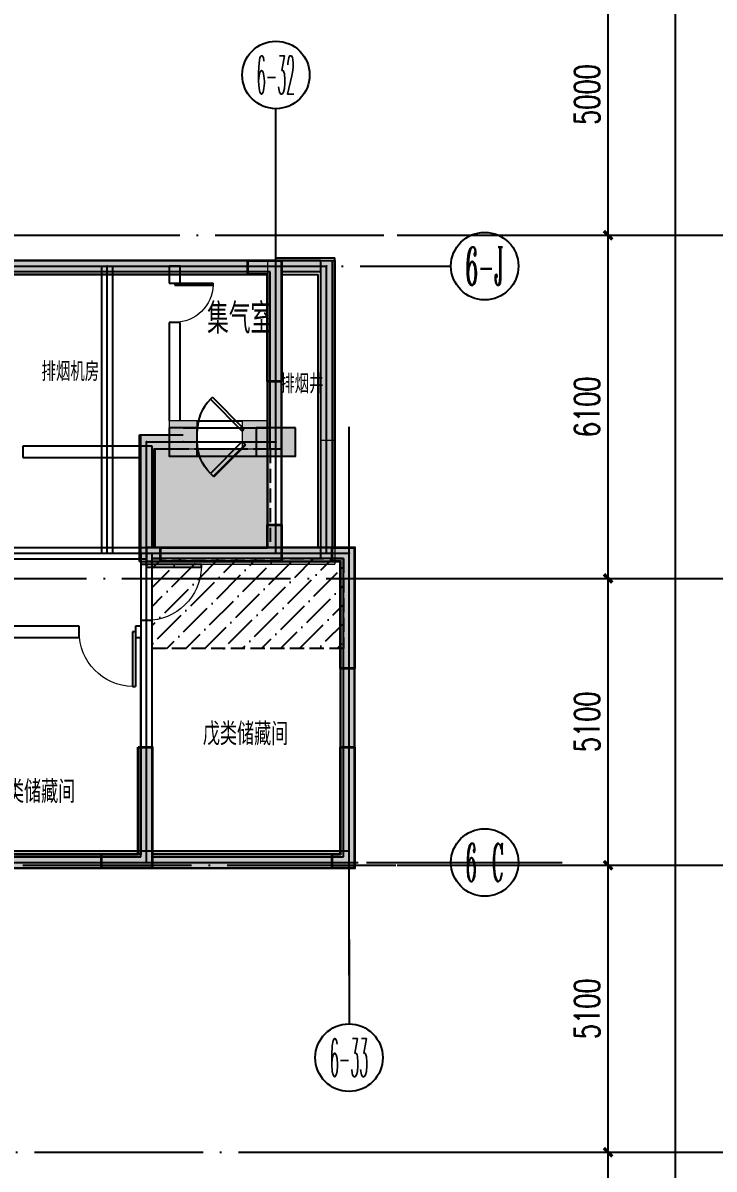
# Model space of a CAD drawing. Extents: x 290727 to 13733020, y 1731457 to 3643100.
# Drawn here: x 730562 to 742855, y 2192480 to 2212852 of the extents above; entities that cross this region are included whole.
import ezdxf
from ezdxf.enums import TextEntityAlignment as Align

# ---------------------------------------------------------------- set-up
doc = ezdxf.new("R2010")
doc.units = 0
doc.header["$LTSCALE"] = 10
doc.header["$PDSIZE"] = 0.5
for name, pattern in [('DASH', [0.35, 0.25, -0.1]), ('DASHED', [0.75, 0.5, -0.25]), ('DOTE', [2.42, 2, -0.2, 0.02, -0.2])]:
    doc.linetypes.add(name, pattern=pattern)
doc.layers.get('0').update_dxf_attribs({"linetype": 'CONTINUOUS'})
for name, color, linetype, true_color in [('1106', 7, 'CONTINUOUS', 0x89bf5f), ('2106', 7, 'CONTINUOUS', 0x64cfcf), ('2206', 7, 'CONTINUOUS', 0x3474d4)]:
    doc.layers.add(name, color=color, linetype=linetype, true_color=true_color)
for name, color, linetype in [('AXIS', 3, 'CONTINUOUS'), ('AXIS_TEXT', 7, 'CONTINUOUS'), ('BEAM_DASH', 144, 'DASHED'), ('DOTE', 8, 'DOTE'), ('HS-A-门窗洞', 4, 'CONTINUOUS'), ('PUB_HATCH', 8, 'CONTINUOUS'), ('PUB_TEXT', 7, 'CONTINUOUS'), ('WALL', 255, 'CONTINUOUS'), ('WINDOW', 4, 'CONTINUOUS'), ('X-人防$0$PUB_HATCH', 8, 'CONTINUOUS'), ('人防4..30$0$人防4..30$0$SPACE_HATCH', 8, 'CONTINUOUS'), ('作业图', 4, 'CONTINUOUS'), ('文字', 4, 'CONTINUOUS')]:
    doc.layers.add(name, color=color, linetype=linetype)
doc.layers.add('DIM_MODI', color=6, linetype='CONTINUOUS', plot=False)
for name, color, linetype, lineweight in [('S_ConcWall', 8, 'CONTINUOUS', 35), ('X-人防$0$人防', 210, 'CONTINUOUS', 20), ('人防4..30$0$人防4..30$0$人防', 210, 'CONTINUOUS', 20)]:
    doc.layers.add(name, color=color, linetype=linetype, lineweight=lineweight)
doc.layers.get('0').off()
doc.styles.add('_TCH_AXIS', font='COMPLEX', dxfattribs={"bigfont": 'GBCBIG'})
doc.styles.add('_TCH_DIM', font='SIMPLEX', dxfattribs={"bigfont": 'GBCBIG'})
doc.styles.add('_TCH_DIM_T3', font='SIMPLEX', dxfattribs={"width": 0.705882, "bigfont": 'GBCBIG'})
doc.styles.add('COMPLEX', font='COMPLEX')
doc.styles.add('HNSJY', font='HNSJY-07', dxfattribs={"width": 0.8, "bigfont": 'HNSJY-HZ'})
doc.dimstyles.new('_TCH_ARCH&&150', dxfattribs={"dimtxt": 446.25, "dimasz": 150, "dimexe": 375, "dimexo": 450, "dimgap": 150, "dimtad": 1, "dimdec": 0, "dimzin": 0, "dimdsep": 46, "dimtxsty": '_TCH_DIM_T3', "dimblk": 'ARCHTICK', "dimcen": 0.09, "dimclrt": 7, "dimazin": 2, "dimtfac": 1, "dimtdec": 0, "dimtix": 1, "dimtmove": 2, "dimatfit": 3, "dimfxl": 1, "dimtolj": 1, "dimtzin": 0, "dimarcsym": 0})
pattern_1 = [(45, (0, 0), (126.284852, 463.044456), [595.3125, -119.0625, 0, -119.0625])]

# ---------------------------------------------------------------- blocks, each defined once
blk = doc.blocks.new('_ArchTick')
at = {"color": 0, "linetype": 'ByBlock', "const_width": 0.4}
blk.add_lwpolyline([(-0.5, -0.5), (0.5, 0.5)], dxfattribs=at)
blk = doc.blocks.new('*D81')
at = {"layer": 'AXIS', "color": 0, "linetype": 'Continuous', "lineweight": -2, "transparency": 16777216}
for p, q in [((252741, 112042), (257616, 112042)), ((257241, 15242), (257241, 112042)), ((252741, 15242), (257616, 15242))]:
    blk.add_line(p, q, dxfattribs=at)
at = {"layer": 'AXIS', "color": 0, "linetype": 'Continuous', "lineweight": -2, "transparency": 16777216, "xscale": 150, "yscale": 150, "zscale": 150}
for p, rotation in [((257241, 112042), 90), ((257241, 15242), 270)]:
    blk.add_blockref('_ArchTick', p, dxfattribs=dict(at, rotation=rotation))
at = {"layer": 'AXIS', "color": 7, "linetype": 'Continuous', "transparency": 16777216, "insert": (256868, 63642), "char_height": 446.2, "attachment_point": 5, "rotation": 90, "style": '_TCH_DIM_T3'}
blk.add_mtext('\\A1;96800', dxfattribs=at)
blk = doc.blocks.new('*D90')
at = {"layer": 'AXIS', "color": 0, "linetype": 'Continuous', "lineweight": -2, "transparency": 16777216}
for p, q in [((252741, 66342), (256416, 66342)), ((256041, 60092), (256041, 66342)), ((252741, 60092), (256416, 60092))]:
    blk.add_line(p, q, dxfattribs=at)
at = {"layer": 'AXIS', "color": 0, "linetype": 'Continuous', "lineweight": -2, "transparency": 16777216, "xscale": 150, "yscale": 150, "zscale": 150}
for p, rotation in [((256041, 66342), 90), ((256041, 60092), 270)]:
    blk.add_blockref('_ArchTick', p, dxfattribs=dict(at, rotation=rotation))
at = {"layer": 'AXIS', "color": 7, "linetype": 'Continuous', "transparency": 16777216, "insert": (255668, 63217), "char_height": 446.2, "attachment_point": 5, "rotation": 90, "style": '_TCH_DIM_T3'}
blk.add_mtext('\\A1;6250', dxfattribs=at)
blk = doc.blocks.new('*D91')
at = {"layer": 'AXIS', "color": 0, "linetype": 'Continuous', "lineweight": -2, "transparency": 16777216}
for p, q in [((252741, 71442), (256416, 71442)), ((256041, 66342), (256041, 71442)), ((252741, 66342), (256416, 66342))]:
    blk.add_line(p, q, dxfattribs=at)
at = {"layer": 'AXIS', "color": 0, "linetype": 'Continuous', "lineweight": -2, "transparency": 16777216, "xscale": 150, "yscale": 150, "zscale": 150}
for p, rotation in [((256041, 71442), 90), ((256041, 66342), 270)]:
    blk.add_blockref('_ArchTick', p, dxfattribs=dict(at, rotation=rotation))
at = {"layer": 'AXIS', "color": 7, "linetype": 'Continuous', "transparency": 16777216, "insert": (255668, 68892), "char_height": 446.2, "attachment_point": 5, "rotation": 90, "style": '_TCH_DIM_T3'}
blk.add_mtext('\\A1;5100', dxfattribs=at)
blk = doc.blocks.new('*D92')
at = {"layer": 'AXIS', "color": 0, "linetype": 'Continuous', "lineweight": -2, "transparency": 16777216}
for p, q in [((252741, 76542), (256416, 76542)), ((256041, 71442), (256041, 76542)), ((252741, 71442), (256416, 71442))]:
    blk.add_line(p, q, dxfattribs=at)
at = {"layer": 'AXIS', "color": 0, "linetype": 'Continuous', "lineweight": -2, "transparency": 16777216, "xscale": 150, "yscale": 150, "zscale": 150}
for p, rotation in [((256041, 76542), 90), ((256041, 71442), 270)]:
    blk.add_blockref('_ArchTick', p, dxfattribs=dict(at, rotation=rotation))
at = {"layer": 'AXIS', "color": 7, "linetype": 'Continuous', "transparency": 16777216, "insert": (255668, 73992), "char_height": 446.2, "attachment_point": 5, "rotation": 90, "style": '_TCH_DIM_T3'}
blk.add_mtext('\\A1;5100', dxfattribs=at)
blk = doc.blocks.new('*D93')
at = {"layer": 'AXIS', "color": 0, "linetype": 'Continuous', "lineweight": -2, "transparency": 16777216}
for p, q in [((252741, 82642), (256416, 82642)), ((256041, 76542), (256041, 82642)), ((252741, 76542), (256416, 76542))]:
    blk.add_line(p, q, dxfattribs=at)
at = {"layer": 'AXIS', "color": 0, "linetype": 'Continuous', "lineweight": -2, "transparency": 16777216, "xscale": 150, "yscale": 150, "zscale": 150}
for p, rotation in [((256041, 82642), 90), ((256041, 76542), 270)]:
    blk.add_blockref('_ArchTick', p, dxfattribs=dict(at, rotation=rotation))
at = {"layer": 'AXIS', "color": 7, "linetype": 'Continuous', "transparency": 16777216, "insert": (255668, 79592), "char_height": 446.2, "attachment_point": 5, "rotation": 90, "style": '_TCH_DIM_T3'}
blk.add_mtext('\\A1;6100', dxfattribs=at)
blk = doc.blocks.new('*D94')
at = {"layer": 'AXIS', "color": 0, "linetype": 'Continuous', "lineweight": -2, "transparency": 16777216}
for p, q in [((252741, 87642), (256416, 87642)), ((256041, 82642), (256041, 87642)), ((252741, 82642), (256416, 82642))]:
    blk.add_line(p, q, dxfattribs=at)
at = {"layer": 'AXIS', "color": 0, "linetype": 'Continuous', "lineweight": -2, "transparency": 16777216, "xscale": 150, "yscale": 150, "zscale": 150}
for p, rotation in [((256041, 87642), 90), ((256041, 82642), 270)]:
    blk.add_blockref('_ArchTick', p, dxfattribs=dict(at, rotation=rotation))
at = {"layer": 'AXIS', "color": 7, "linetype": 'Continuous', "transparency": 16777216, "insert": (255668, 85142), "char_height": 446.2, "attachment_point": 5, "rotation": 90, "style": '_TCH_DIM_T3'}
blk.add_mtext('\\A1;5000', dxfattribs=at)
blk = doc.blocks.new('A$C682E2834')
h = blk.add_hatch(color=0)
h.dxf.hatch_style = 1
h.paths.add_polyline_path([(30400, 7900), (30600, 7900), (30600, 7500), (30800, 7500), (30800, 7900), (33000, 7899), (33000, 7500), (33200, 7500), (33200, 7900), (33200, 7900), (33200, 8099), (30600, 8100), (30400, 8100)])
edge = h.paths.add_edge_path(flags=16)
edge.add_line((11800, 7900), (11800, 7500))
h.paths.add_polyline_path([(9600, 7900), (11800, 7900)], flags=17)
h.paths.add_polyline_path([(21425, 250), (21600, 250), (21600, 0), (21175, 0), (21000, 0), (21000, 250), (21175, 250), (21175, 2150), (21425, 2150)])
h.paths.add_polyline_path([(42350, 2149), (42600, 2149), (42600, 0), (42200, 0), (42200, 250), (42350, 250)])
h.paths.add_polyline_path([(42600, 3549), (42350, 3549), (42350, 5450), (42200, 5450), (42200, 5700), (42600, 5700)])
h.paths.add_polyline_path([(40700, 10549), (40700, 10799), (41300, 10799), (41300, 8649), (41050, 8649), (41050, 10549)])
h.paths.add_polyline_path([(39150, 5450), (39150, 5700), (41050, 5700), (41050, 6099), (41300, 6099), (41300, 5450)])
h.paths.add_polyline_path([(35100, 12949), (35100, 13199), (35400, 13199), (35400, 10799), (35800, 10799), (35800, 10549), (35150, 10549), (35150, 12949)])
h.paths.add_polyline_path([(28700, 13200), (28700, 12950), (28650, 12950), (28650, 10550), (28000, 10550), (28000, 10800), (28400, 10800), (28400, 13200)])
h.paths.add_polyline_path([(22750, 8650), (22500, 8650), (22500, 10800), (23100, 10800), (23100, 10550), (22750, 10550)])
h.paths.add_polyline_path([(24650, 5700), (24650, 5450), (22500, 5450), (22500, 6050), (22750, 6050), (22750, 5700)])
h.paths.add_polyline_path([(25700, 250), (25700, 0), (24800, 0), (24800, 2150), (25050, 2150), (25050, 250)])
h.paths.add_polyline_path([(32024, 0), (31300, 0), (31300, 250), (31774, 250), (31775, 2150), (32025, 2150), (32024, 250), (32500, 250), (32500, 0)])
h.paths.add_polyline_path([(29000, 5700), (29000, 5500), (28400, 5500), (28400, 7250), (28600, 7250), (28600, 5700)])
h.paths.add_polyline_path([(34800, 5500), (34800, 5700), (35200, 5700), (35200, 7249), (35400, 7249), (35400, 5500)])
h.paths.add_polyline_path([(30000, 12950), (30000, 13200), (30600, 13200), (30600, 9400), (30400, 9400), (30400, 12950)])
h.paths.add_polyline_path([(33200, 9399), (33400, 9399), (33400, 12949), (33800, 12949), (33800, 13199), (33200, 13199)])
h.paths.add_polyline_path([(38100, 0), (38100, 250), (38750, 250), (38750, 2149), (39000, 2149), (39000, 0)])
h.paths.add_polyline_path([(35025, 2149), (34775, 2149), (34775, 4199), (35025, 4199)])
h.paths.add_polyline_path([(29025, 2150), (28775, 2150), (28775, 4200), (29025, 4200)])
h.paths.add_polyline_path([(1900, 10800), (1900, 10550), (1550, 10550), (1550, 8650), (1300, 8650), (1300, 10800)])
h.paths.add_polyline_path([(3450, 5700), (3450, 5450), (1300, 5450), (1300, 6100), (1550, 6100), (1550, 5700)])
h.paths.add_polyline_path([(20100, 8650), (19850, 8650), (19850, 10550), (19500, 10550), (19500, 10800), (20100, 10800)])
h.paths.add_polyline_path([(13900, 12950), (13900, 13200), (14200, 13200), (14200, 10800), (14600, 10800), (14600, 10550), (13950, 10550), (13950, 12950)])
h.paths.add_polyline_path([(7500, 13200), (7500, 12950), (7450, 12950), (7450, 10550), (6800, 10550), (6800, 10800), (7200, 10800), (7200, 13200)])
h.paths.add_polyline_path([(17950, 5450), (17950, 5700), (19850, 5700), (19850, 6050), (20100, 6050), (20100, 5450)])
h.paths.add_polyline_path([(16900, 0), (16900, 250), (17550, 250), (17550, 2150), (17800, 2150), (17800, 0)])
h.paths.add_polyline_path([(10575, 0), (10100, 0), (10100, 250), (10575, 250), (10575, 2150), (10825, 2150), (10825, 250), (11300, 250), (11300, 0)])
h.paths.add_polyline_path([(400, 5700), (400, 5450), (250, 5450), (250, 3550), (0, 3550), (0, 5700)])
h.paths.add_polyline_path([(400, 250), (400, 0), (0, 0), (0, 2150), (250, 2150), (250, 250)])
h.paths.add_polyline_path([(13600, 5500), (13600, 5700), (14000, 5700), (14000, 7250), (14200, 7250), (14200, 5500)])
h.paths.add_polyline_path([(7800, 5700), (7800, 5500), (7200, 5500), (7200, 7250), (7400, 7250), (7400, 5700)])
h.paths.add_polyline_path([(12600, 13200), (12600, 12950), (12200, 12950), (12200, 9400), (12000, 9400), (12000, 13200)])
h.paths.add_polyline_path([(9200, 9400), (9200, 12950), (8800, 12950), (8800, 13200), (9400, 13200), (9400, 9400)])
h.paths.add_polyline_path([(4500, 250), (4500, 0), (3600, 0), (3600, 2150), (3850, 2150), (3850, 250)])
h.paths.add_polyline_path([(7825, 2150), (7575, 2150), (7575, 4200), (7825, 4200)])
h.paths.add_polyline_path([(13825, 2150), (13575, 2150), (13575, 4200), (13825, 4200)])
edge = h.paths.add_edge_path()
edge.add_line((12000, 8100), (12200, 8100))
edge.add_line((12200, 8100), (12200, 7900))
edge.add_line((12200, 7900), (12000, 7900))
edge.add_line((9400, 8100), (9200, 8100))
edge.add_line((9200, 8100), (9200, 7900))
edge.add_line((9200, 7900), (9400, 7900))
edge.add_line((9400, 7900), (9400, 7500))
edge.add_line((9400, 7500), (9600, 7500))
edge.add_line((9600, 7500), (9600, 7900))
edge.add_line((12000, 8100), (9400, 8100))
edge.add_line((11800, 7500), (12000, 7500))
edge.add_line((12000, 7500), (12000, 7900))
at = {"layer": 'S_ConcWall', "color": 0, "lineweight": 35, "ltscale": 1}
for p, q in [((40700, 10799), (41300, 10799)), ((40700, 10549), (40700, 10799)), ((41300, 10799), (41300, 8649)), ((41050, 10549), (40700, 10549)), ((41050, 8649), (41050, 10549)), ((41300, 8649), (41050, 8649)), ((41050, 5700), (41050, 6099)), ((41050, 6099), (41300, 6099)), ((41300, 6099), (41300, 5450)), ((39150, 5700), (41050, 5700)), ((39150, 5450), (39150, 5700)), ((42200, 5450), (42200, 5700)), ((42200, 5700), (42600, 5700)), ((42600, 5700), (42600, 3549)), ((41300, 5450), (39150, 5450)), ((42350, 5450), (42200, 5450)), ((42350, 3549), (42350, 5450)), ((42600, 3549), (42350, 3549)), ((38750, 250), (38750, 2149)), ((38750, 2149), (39000, 2149)), ((39000, 2149), (39000, 0)), ((42350, 250), (42350, 2149)), ((42350, 2149), (42600, 2149)), ((42600, 2149), (42600, 0)), ((38100, 250), (38750, 250)), ((38100, 0), (38100, 250)), ((42200, 0), (42200, 250)), ((42200, 250), (42350, 250)), ((39000, 0), (38100, 0)), ((42600, 0), (42200, 0))]:
    blk.add_line(p, q, dxfattribs=at)
blk = doc.blocks.new('A$C14B0585C')
h = blk.add_hatch(color=256)
h.dxf.hatch_style = 1
h.paths.add_polyline_path([(3799, 0), (9399, 0), (9399, 200), (3799, 200)])
h.paths.add_polyline_path([(10300, 200), (13499, 200), (13499, 0), (10300, 0)])
h.paths.add_polyline_path([(13700, 3550), (13899, 3549), (13899, 2149), (13700, 2150)])
h.paths.add_polyline_path([(7100, 10799), (12000, 10799), (12000, 10600), (7100, 10600)])
h.paths.add_polyline_path([(1700, 13200), (1700, 14250), (6700, 14250), (6699, 13199), (6500, 13200), (6500, 14050), (1900, 14050), (1900, 13200)])
h.paths.add_polyline_path([(0, 13200), (1300, 13200), (1300, 13000), (0, 13000)])
h.paths.add_polyline_path([(12600, 10799), (13500, 10800), (13500, 5500), (13300, 5500), (13300, 10600), (12600, 10600)])
h = blk.add_hatch(color=256)
h.dxf.hatch_style = 1
h.paths.add_polyline_path([(12600, 10799), (13500, 10800), (13500, 5500), (13300, 5500), (13300, 10600), (12600, 10600)])
blk.add_lwpolyline([(1700, 13200), (1700, 14250), (6700, 14250), (6699, 13199), (6500, 13200), (6500, 14050), (1900, 14050), (1900, 13200), (1700, 13200)])
for points in [[(0, 13200), (1300, 13200), (1300, 13000), (0, 13000)], [(7100, 10799), (12000, 10799), (12000, 10600), (7100, 10600)], [(12600, 10799), (13500, 10800), (13500, 5500), (13300, 5500), (13300, 10600), (12600, 10600)], [(13700, 3550), (13899, 3549), (13899, 2149), (13700, 2150)], [(3799, 0), (9399, 0), (9399, 200), (3799, 200)], [(10300, 200), (13499, 200), (13499, 0), (10300, 0)]]:
    blk.add_lwpolyline(points, close=True)
blk = doc.blocks.new('$DorLib2D$00000001')
for p, q in [((0.45, 0.975), (0.5, 0.975)), ((0.45, 0), (0.45, 0.975)), ((0.5, 0), (0.5, 0.975)), ((0.5, 0), (0.45, 0))]:
    blk.add_line(p, q)
at = {"lineweight": 13}
blk.add_arc((0.475, 0), 0.975, 91.4693, 180, dxfattribs=at)
blk = doc.blocks.new('_AXISO')
blk.add_circle((0, 0), 0.5)
at = {"layer": 'AXIS_TEXT', "style": 'COMPLEX', "width": 1.041667}
blk.add_attdef('A', text='', height=0.56, dxfattribs=at).set_placement((-0.25, -0.28), (0.25, -0.28), align=Align.FIT)
blk = doc.blocks.new('$DorLib2D$00000086')
for p, q in [((-0.207, 0.857), (-0.136, 0.928)), ((0.5, 0.15), (-0.207, 0.857)), ((0.5, 0.15), (0.571, 0.221))]:
    blk.add_line(p, q)
at = {"const_width": 0.05}
blk.add_lwpolyline([(0.571, 0.221), (-0.136, 0.928)], dxfattribs=at)
blk.add_arc((0.5, 0.15), 1, 135, 180)
blk = doc.blocks.new('$DorLib2D$00000080')
for p, q in [((-0.207, 0.79), (-0.16, 0.838)), ((0.5, 0.083), (-0.207, 0.79)), ((0.547, 0.13), (-0.16, 0.838)), ((0.5, 0.083), (0.547, 0.13))]:
    blk.add_line(p, q)
blk.add_arc((0.5, 0.083), 1, 135, 180)
blk = doc.blocks.new('人防-l')
at = {"layer": '2106'}
for points in [[(885554, -927709), (885054, -927709), (885054, -928209), (885554, -928209)], [(887305, -927709), (886605, -927709), (886605, -928209), (887305, -928209)]]:
    blk.add_hatch(color=0, dxfattribs=at).paths.add_polyline_path(points)
at = {"color": 0}
for p, q in [((881055, -924834), (883955, -924834)), ((883955, -929934), (883955, -924834)), ((883955, -924834), (886955, -924835)), ((886955, -927959), (886955, -924835)), ((886955, -924835), (887854, -924835)), ((887854, -929934), (887854, -924835)), ((884655, -929934), (884655, -927959)), ((884655, -927959), (885304, -927959)), ((885304, -927959), (886955, -927959)), ((886955, -929934), (886955, -927959)), ((881055, -929934), (883955, -929934)), ((883955, -929934), (884655, -929934)), ((884655, -929934), (886955, -929934)), ((884655, -933385), (884655, -929934)), ((886955, -929934), (887854, -929934)), ((887854, -929934), (888255, -929934)), ((888254, -935434), (888255, -929934)), ((884654, -935434), (884655, -933385)), ((880654, -935434), (884654, -935434)), ((884654, -935434), (888254, -935434))]:
    blk.add_line(p, q, dxfattribs=at)
for p in [(883955, -924834), (886955, -924835), (887854, -924835), (884655, -927959), (885304, -927959), (886955, -927959), (883955, -929934), (884655, -929934), (886955, -929934), (887854, -929934), (888255, -929934), (884655, -933385), (884654, -935434), (888254, -935434)]:
    blk.add_point(p, dxfattribs=at)
at = {"layer": '1106', "color": 0}
for p, q in [((886955, -924685), (888004, -924685)), ((888004, -929834), (888004, -924685)), ((881155, -924734), (883955, -924734)), ((883955, -924734), (886955, -924735)), ((880905, -924984), (883955, -924984)), ((883955, -924984), (886805, -924985)), ((886805, -927709), (886805, -924985)), ((887055, -928209), (887055, -924985)), ((887055, -924985), (887704, -924985)), ((887704, -929834), (887704, -924985)), ((885304, -927709), (886805, -927709)), ((884530, -930084), (884530, -927834)), ((884530, -927834), (885304, -927834)), ((884780, -929834), (884780, -928084)), ((884780, -928084), (885304, -928084)), ((885304, -928209), (887055, -928209)), ((884780, -929834), (886955, -929834)), ((886955, -929834), (887704, -929834)), ((888004, -929834), (888355, -929834)), ((888354, -935534), (888355, -929834)), ((884530, -930084), (886955, -930084)), ((886955, -930084), (887854, -930084)), ((887854, -930084), (888105, -930084)), ((888104, -935284), (888105, -930084)), ((884554, -935284), (884555, -933385)), ((884754, -935284), (884755, -933385)), ((880654, -935284), (884554, -935284)), ((884754, -935284), (888104, -935284)), ((880654, -935534), (884654, -935534)), ((884654, -935534), (888354, -935534))]:
    blk.add_line(p, q, dxfattribs=at)
at = {"layer": '2106', "color": 0, "linetype": 'Continuous'}
for points in [[(885554, -927709), (885054, -927709), (885054, -928209), (885554, -928209)], [(887305, -927709), (886605, -927709), (886605, -928209), (887305, -928209)]]:
    blk.add_lwpolyline(points, close=True, dxfattribs=at)
at = {"layer": '2206', "color": 0}
for p, q in [((883855, -929934), (883855, -924834)), ((883855, -929934), (883855, -924834)), ((884055, -929934), (884055, -924834)), ((881055, -929834), (883955, -929834)), ((881055, -929834), (883955, -929834)), ((883955, -929834), (884655, -929834)), ((883955, -929834), (884655, -929834)), ((884555, -933385), (884555, -929934)), ((884555, -933385), (884555, -929934)), ((884755, -933385), (884755, -929934)), ((881055, -930034), (883955, -930034)), ((883955, -930034), (884655, -930034))]:
    blk.add_line(p, q, dxfattribs=at)
blk = doc.blocks.new('梁图-10.22')
at = {"color": 0}
blk.add_lwpolyline([(-1416874, 242058), (-1374274, 242056), (-1374274, 247758), (-1375574, 247758), (-1375574, 252857), (-1381474, 252857), (-1381474, 255257), (-1388473, 255258), (-1388474, 252858), (-1402674, 252858), (-1402674, 255258), (-1409674, 255258), (-1409674, 252858), (-1415574, 252858), (-1415574, 247760), (-1416874, 247760), (-1416874, 242060)], dxfattribs=at)
at = {"layer": 'BEAM_DASH', "color": 0, "lineweight": 18}
for p, q in [((-1378774, 252607), (-1378774, 247758)), ((-1378574, 247758), (-1378574, 252607)), ((-1378774, 247758), (-1381474, 247758)), ((-1377974, 247758), (-1378574, 247758)), ((-1381474, 247558), (-1378674, 247558)), ((-1378674, 247558), (-1378074, 247558)), ((-1378074, 247558), (-1378074, 244207)), ((-1377874, 244207), (-1377874, 247508))]:
    blk.add_line(p, q, dxfattribs=at)
at = {"layer": 'WALL', "color": 0, "const_width": 40}
for points in [[(-1384825, 239958), (-1384825, 242058), (-1374274, 242058), (-1374274, 247758), (-1375574, 247758), (-1375574, 252857), (-1381474, 252857), (-1381474, 255257), (-1388473, 255258), (-1388474, 252858), (-1393460, 252858), (-1393460, 255008)], [(-1386273, 255008), (-1383674, 255007), (-1383674, 251457), (-1383474, 251457), (-1383474, 255007), (-1381724, 255007), (-1381724, 252607), (-1375824, 252607), (-1375824, 247758), (-1377974, 247758), (-1377974, 247508), (-1374524, 247508), (-1374524, 242308), (-1377874, 242308), (-1377874, 244207), (-1378074, 244207), (-1378074, 242308), (-1384875, 242308), (-1384874, 244208), (-1385074, 244208), (-1385075, 240208)]]:
    blk.add_lwpolyline(points, dxfattribs=at)
blk = doc.blocks.new('A$C55C93FC2')
at = {"layer": 'AXIS', "linetype": 'Continuous'}
for p, q in [((252290.8, 82642.4), (258290.8, 82642.4)), ((252290.8, 76542.4), (258290.8, 76542.4)), ((252290.8, 71442.4), (258290.8, 71442.4)), ((252290.8, 66342.4), (258290.8, 66342.4))]:
    blk.add_line(p, q, dxfattribs=at)
at = {"layer": 'DOTE', "linetype": 'DOTE', "ltscale": 150}
for p, q in [((107484.1, 82642.4), (252290.8, 82642.4)), ((102196, 76542.4), (252290.8, 76542.4)), ((154884.1, 71442.4), (252290.8, 71442.4)), ((162348.6, 66342.4), (252290.8, 66342.4))]:
    blk.add_line(p, q, dxfattribs=at)
at = {"layer": 'AXIS', "linetype": 'Continuous'}
for p1, p2, distance, picture, middle in [((252290.8, 15242.4), (252290.8, 112042.4), -4950, '*D81', (256867.7, 63642.4)), ((252290.8, 82642.4), (252290.8, 87642.4), -3750, '*D94', (255667.7, 85142.4)), ((252290.8, 76542.4), (252290.8, 82642.4), -3750, '*D93', (255667.7, 79592.4)), ((252290.8, 71442.4), (252290.8, 76542.4), -3750, '*D92', (255667.7, 73992.4)), ((252290.8, 66342.4), (252290.8, 71442.4), -3750, '*D91', (255667.7, 68892.4)), ((252290.8196, 60091.9457), (252290.8196, 66342.35), -3750, '*D90', (255667.6946, 63217.1479))]:
    dim = blk.add_aligned_dim(p1=p1, p2=p2, distance=distance, dimstyle='_TCH_ARCH&&150', dxfattribs=at)
    dim.commit()
    dim.dimension.update_dxf_attribs({"geometry": picture, "text_midpoint": middle})
blk = doc.blocks.new('车库建筑作业图')
at = {"layer": 'PUB_HATCH'}
blk.add_hatch(color=256, dxfattribs=at).paths.add_polyline_path([(735862, 2203530), (736112, 2203530), (736112, 2208630), (735862, 2208630)])
h = blk.add_hatch(dxfattribs=at)
h.set_pattern_fill('ANSI36', color=256, scale=150, style=0)
h.set_pattern_definition(pattern_1)
h.paths.add_polyline_path([(695362, 2205430), (698162, 2205430), (698162, 2203530), (695362, 2203530)])
h.paths.add_polyline_path([(732912, 2205279), (734962, 2205279), (734962, 2203530), (732912, 2203530)])
h.paths.add_polyline_path([(695853, 2202331), (698162, 2202331), (698162, 2203330), (694062, 2203330), (694062, 2201731), (695853, 2201731)])
h = blk.add_hatch(dxfattribs=at)
h.set_pattern_fill('ANSI36', color=256, scale=150, style=0)
h.set_pattern_definition(pattern_1)
h.paths.add_polyline_path([(736262, 2201730), (732862, 2201730), (732862, 2203330), (736262, 2203330)])
at = {"layer": 'PUB_HATCH', "linetype": 'Continuous'}
blk.add_hatch(color=256, dxfattribs=at).paths.add_polyline_path([(736362, 2198130), (725637, 2198130), (725937, 2197830), (736362, 2197830)])
at = {"layer": 'X-人防$0$PUB_HATCH'}
blk.add_hatch(color=256, dxfattribs=at).paths.add_polyline_path([(734913, 2208630), (734913, 2205780), (735163, 2205280), (735163, 2208630)])
at = {"layer": 'X-人防$0$PUB_HATCH', "linetype": 'Continuous'}
for points in [[(733162, 2205280), (733662, 2205280), (733662, 2205780), (733162, 2205780)], [(734913, 2205780), (734462, 2205780), (734462, 2205280), (735163, 2205280)]]:
    blk.add_hatch(color=256, dxfattribs=at).paths.add_polyline_path(points)
at = {"layer": '人防4..30$0$人防4..30$0$SPACE_HATCH'}
for points in [[(732912, 2205280), (732662, 2205530), (732662, 2203231), (732912, 2203531)], [(732662, 2205530), (732912, 2205280), (733162, 2205280), (733162, 2205530)], [(735862, 2205430), (735862, 2203531), (736112, 2203231), (736112, 2205430)], [(732912, 2203531), (732662, 2203231), (736112, 2203231), (735862, 2203531)]]:
    blk.add_hatch(color=256, dxfattribs=at).paths.add_polyline_path(points)
at = {"layer": 'AXIS'}
for p, q in [((735062, 2209828), (735062, 2211328)), ((736675, 2208530), (738175, 2208530)), ((736675, 2197930), (738175, 2197930)), ((736362, 2196560), (736362, 2195060))]:
    blk.add_line(p, q, dxfattribs=at)
at = {"layer": 'DIM_MODI', "linetype": 'Continuous'}
for p, q in [((729262, 2208629), (736112, 2208629)), ((736112, 2208629), (736112, 2203530)), ((736112, 2203530), (736462, 2203530)), ((736462, 2203530), (736462, 2197830)), ((736462, 2197830), (725937, 2197830))]:
    blk.add_line(p, q, dxfattribs=at)
at = {"layer": 'DOTE', "ltscale": 150}
for p, q in [((735062, 2203430), (735062, 2210346)), ((692998, 2208530), (737691, 2208530)), ((736362, 2195925), (736362, 2205673)), ((689962, 2197930), (740362, 2197930))]:
    blk.add_line(p, q, dxfattribs=at)
at = {"layer": 'HS-A-门窗洞'}
for p, q in [((733662, 2205780), (734462, 2205780)), ((733662, 2205280), (734462, 2205280))]:
    blk.add_line(p, q, dxfattribs=at)
at = {"layer": 'PUB_HATCH', "linetype": 'DASH', "ltscale": 100}
for points in [[(732912, 2205279), (734962, 2205279), (734962, 2203530), (732912, 2203530)], [(736262, 2201730), (732862, 2201730), (732862, 2203330), (736262, 2203330)]]:
    blk.add_lwpolyline(points, close=True, dxfattribs=at)
at = {"layer": 'WALL'}
for p, q in [((735062, 2208630), (729262, 2208630)), ((735862, 2208630), (735062, 2208630)), ((735862, 2203530), (735862, 2208630)), ((735862, 2208630), (736112, 2208630)), ((736112, 2203530), (736112, 2208630)), ((734962, 2208430), (729262, 2208430)), ((734962, 2205280), (734962, 2208430)), ((735162, 2205280), (735162, 2208430)), ((735862, 2208430), (735162, 2208430)), ((732862, 2205330), (730562, 2205330)), ((730562, 2205330), (730562, 2205130)), ((732862, 2203530), (732862, 2205330)), ((734962, 2205280), (735162, 2205280)), ((730562, 2205130), (732662, 2205130)), ((732662, 2203430), (732662, 2205130)), ((735962, 2203530), (732862, 2203530)), ((736462, 2203530), (735962, 2203530)), ((736462, 2197830), (736462, 2203530)), ((732662, 2203430), (732662, 2203230)), ((732862, 2203230), (732862, 2203330)), ((735962, 2203330), (732862, 2203330)), ((736262, 2203330), (735962, 2203330)), ((736262, 2198030), (736262, 2203330)), ((732662, 2203230), (732862, 2203230)), ((731562, 2202130), (728762, 2202130)), ((731562, 2201930), (731562, 2202130)), ((732662, 2202130), (732562, 2202130)), ((732562, 2202130), (732562, 2201930)), ((732862, 2202230), (732662, 2202230)), ((732662, 2202230), (732662, 2202130)), ((732862, 2202030), (732862, 2202230)), ((728862, 2201930), (731562, 2201930)), ((732562, 2201930), (732662, 2201930)), ((732662, 2198030), (732662, 2201930)), ((732862, 2198030), (732862, 2202030)), ((728862, 2198030), (732662, 2198030)), ((732862, 2198030), (736262, 2198030)), ((728762, 2197830), (732762, 2197830)), ((732762, 2197830), (736462, 2197830))]:
    blk.add_line(p, q, dxfattribs=at)
at = {"layer": 'WALL', "linetype": 'Continuous'}
for p, q in [((733162, 2208531), (733162, 2208229)), ((733362, 2208531), (733162, 2208531)), ((733362, 2208229), (733362, 2208531)), ((733162, 2208229), (733362, 2208229)), ((733362, 2207529), (733162, 2207529)), ((733162, 2207529), (733162, 2205780)), ((733362, 2205780), (733362, 2207529)), ((736362, 2198130), (725637, 2198130)), ((736362, 2197830), (736362, 2198130)), ((736362, 2197830), (725937, 2197830))]:
    blk.add_line(p, q, dxfattribs=at)
at = {"layer": 'X-人防$0$人防'}
for p, q in [((734913, 2208630), (734913, 2205780)), ((735163, 2208630), (734913, 2208630)), ((735163, 2208630), (735163, 2205280))]:
    blk.add_line(p, q, dxfattribs=at)
at = {"layer": 'X-人防$0$人防', "color": 6, "linetype": 'Continuous'}
for p, q in [((733662, 2205780), (733162, 2205780)), ((733162, 2205780), (733162, 2205280)), ((733662, 2205280), (733662, 2205780)), ((734913, 2205780), (734462, 2205780)), ((734462, 2205780), (734462, 2205280)), ((733162, 2205280), (733662, 2205280)), ((734462, 2205280), (735163, 2205280))]:
    blk.add_line(p, q, dxfattribs=at)
at = {"layer": '人防4..30$0$人防4..30$0$人防'}
for p, q in [((732662, 2205530), (732662, 2203231)), ((732662, 2205530), (733162, 2205530)), ((733162, 2205530), (733162, 2205280)), ((735862, 2205430), (735862, 2203531)), ((736112, 2205430), (735862, 2205430)), ((736112, 2205430), (736112, 2203231)), ((732912, 2205280), (732912, 2203531)), ((732912, 2205280), (733162, 2205280)), ((732912, 2203531), (735862, 2203531)), ((732662, 2203231), (736112, 2203231))]:
    blk.add_line(p, q, dxfattribs=at)
blk.add_blockref('A$C14B0585C', (722563, 2197830))
at = {"color": 8}
blk.add_blockref('A$C682E2834', (693862, 2197830), dxfattribs=at)
at = {"layer": 'AXIS'}
ref = blk.add_blockref('_AXISO', (735062, 2211928), dxfattribs=dict(at, xscale=1200, yscale=1200, zscale=1200))
ref.add_attrib('A', '6-32', dxfattribs={"layer": 'AXIS_TEXT', "height": 678.8, "style": '_TCH_AXIS', "width": 0.265823}).set_placement((734723, 2211589), (735402, 2211589), align=Align.FIT)
ref = blk.add_blockref('_AXISO', (738775, 2208530), dxfattribs=dict(at, xscale=1200, yscale=1200, zscale=1200))
ref.add_attrib('A', '6-J', dxfattribs={"layer": 'AXIS_TEXT', "height": 678.8, "style": '_TCH_AXIS', "width": 0.368421}).set_placement((738436, 2208190), (739114, 2208190), align=Align.FIT)
ref = blk.add_blockref('_AXISO', (738775, 2197930), dxfattribs=dict(at, xscale=1200, yscale=1200, zscale=1200))
ref.add_attrib('A', '6-C', dxfattribs={"layer": 'AXIS_TEXT', "height": 678.8, "style": '_TCH_AXIS', "width": 0.344262}).set_placement((738436, 2197590), (739114, 2197590), align=Align.FIT)
ref = blk.add_blockref('_AXISO', (736362, 2194460), dxfattribs=dict(at, xscale=1200, yscale=1200, zscale=1200))
ref.add_attrib('A', '6-33', dxfattribs={"layer": 'AXIS_TEXT', "height": 678.8, "style": '_TCH_AXIS', "width": 0.265823}).set_placement((736023, 2194120), (736702, 2194120), align=Align.FIT)
at = {"layer": 'HS-A-门窗洞'}
for name, xscale, yscale, zscale, rotation in [('$DorLib2D$00000080', 800, 800, 100, 359.9999566184195), ('$DorLib2D$00000086', -799.9999999999975, 799.9999999999975, 500, 179.9999512281221)]:
    blk.add_blockref(name, (734062, 2205530), dxfattribs=dict(at, xscale=xscale, yscale=yscale, zscale=zscale, rotation=rotation))
at = {"layer": 'WINDOW', "linetype": 'Continuous', "xscale": -700.0000000000026, "yscale": 700.0000000000026, "zscale": -700.0000000000026, "rotation": 269.9998650212316}
blk.add_blockref('$DorLib2D$00000001', (733262, 2207879), dxfattribs=at)
at = {"layer": 'WINDOW', "xscale": -1000, "yscale": 1000, "zscale": 1000}
for p, rotation in [((732762, 2202730), 270), ((732062, 2202030), 180)]:
    blk.add_blockref('$DorLib2D$00000001', p, dxfattribs=dict(at, rotation=rotation))
at = {"layer": '文字', "linetype": 'Continuous'}
blk.add_blockref('A$C55C93FC2', (484928, 2126437), dxfattribs=at)
at = {"layer": 'PUB_TEXT', "style": '_TCH_DIM'}
blk.add_text('集气室', height=536.2, dxfattribs=at).set_placement((733838, 2207331))
at = {"layer": 'PUB_TEXT', "style": 'HNSJY', "width": 0.8}
for s, height, p in [('排烟机房', 337.6, (730893, 2206486)), ('排烟井', 337.6, (735139, 2206268)), ('戊类储藏间', 400, (733762, 2200014)), ('戊类储藏间', 400, (729974, 2198987))]:
    blk.add_text(s, height=height, dxfattribs=at).set_placement(p)

msp = doc.modelspace()

# ---------------------------------------------------------------- block references
at = {"layer": '作业图', "color": 8, "linetype": 'ByBlock', "extrusion": (8.37508e-20, 6.90696e-07, 1)}
msp.add_blockref('梁图-10.22', (2110736, 1955772, 0), dxfattribs=at)
at = {"layer": '作业图', "linetype": 'Continuous'}
msp.add_blockref('车库建筑作业图', (0, 0), dxfattribs=at)
at = {"layer": '作业图', "color": 8, "linetype": 'ByBlock'}
msp.add_blockref('人防-l', (-151892, 3133363), dxfattribs=at)

doc.saveas('drawing.dxf')
